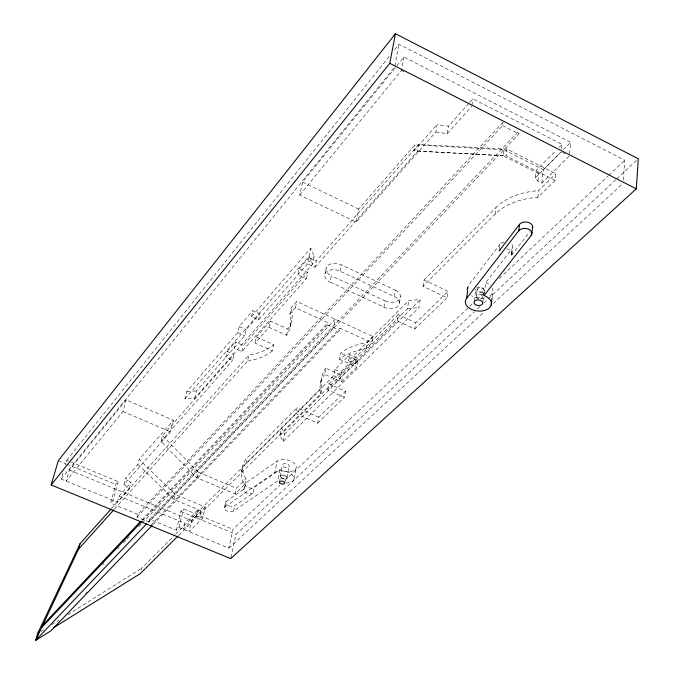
<?xml version="1.0" encoding="UTF-8"?>
<svg xmlns="http://www.w3.org/2000/svg" width="674" height="674" viewBox="0 0 674 674"><rect width="100%" height="100%" fill="white"/><g stroke="black" fill="none" stroke-linecap="round" stroke-linejoin="round"><path stroke-width="0.51" stroke-dasharray="3.37 2.53" d="M623.307 180.16L624.773 160.21L398.932 44.265L393.675 50.836M468.708 103.543L448.496 126.232L437.081 124.572L435.876 131.961L356.175 222.032L299.736 195.039L302.592 182.115L403.92 57.029L570.667 142.332L569.311 155.947L541.862 183.075L537.936 181.104L535.341 177.801L536.184 170.362L556.168 150.31M561.602 149.064L562.091 144.371L472.895 98.842L469.407 102.76M423.002 286.332L424.013 279.937L448.05 291.328L447.115 297.723L423.002 286.332L495.137 214.113A60.66 40.432 3.4 0 1 537.86 197.381L555.149 180.447L555.856 173.732L506.949 149.064L418.689 144.522L316.241 260.956L314.935 267.266L307.597 263.837L308.919 257.527L316.241 260.956M541.862 183.075L543.354 169.595L560.33 152.653M537.936 181.104L538.77 173.673L536.184 170.362M537.86 197.381L538.61 190.708L555.856 173.732M506.587 248.773A6.782 4.482 4.9 0 1 511.305 255.412L512.114 248.757A6.765 4.491 4.8 0 0 510.547 243.297M511.886 254.334L512.687 247.67M503.04 122.221L137.732 514.313L137.016 517.093L148.971 522.005L518.929 133.941L519.25 131.379M492.189 297.217L492.812 292.28M499.417 248.933L500.024 244.182A6.765 4.491 4.8 0 1 503.908 242.092M495.137 214.113L495.997 207.516A60.483 40.499 3.3 0 1 538.61 190.708M538.77 173.673L503.31 155.837L504.101 149.805L414.999 144.859L358.669 209.075L356.175 222.032M555.149 180.447L506.081 155.753L506.949 149.064M482.904 296.071L483.646 290.452A3.252 2.098 6 0 0 479.416 287.798A3.252 2.098 6 0 0 478.321 291.303A3.252 2.098 6 0 0 483.646 290.452M482.887 301.556L483.536 296.636M483.662 295.65L484.303 290.721M484.294 293.535L485.718 282.667L512.114 248.757M137.016 517.093L502.593 125.634L502.93 123.072M474.218 300.975L475.81 289.163A4.339 2.789 6 0 0 481.135 292.718A4.339 2.789 6 0 0 483.401 288.362A4.339 2.789 6 0 0 476.156 288.489M476.4 295.793L477.276 289.256M467.04 289.576L467.309 287.604M467.807 289.517L468.354 285.582L500.024 244.182M471.926 105.38L472.895 98.842M327.758 389.892L328.912 383.835L345.476 391.249L344.363 397.306L327.758 389.892L397.23 320.917L414.78 329.064L415.774 322.77L448.05 291.328M283.105 441.495L284.622 434.098L281.488 428.007L279.954 435.429L283.105 441.495L418.958 307.647L420.222 299.652L408.789 300.553L348.627 360.792L355.442 363.876L420.222 299.652M435.876 131.961L447.325 133.629L448.496 126.232M279.954 435.429L407.492 308.54L408.789 300.553M399.48 302.887L400.533 296.552M397.23 320.917L398.275 314.623L415.774 322.77M314.935 267.266L417.568 151.136L418.689 144.522M394.357 296.602L395.427 290.267L341.263 264.831A10.447 6.782 10.5 0 0 327.21 266.053A10.447 6.782 10.5 0 0 331.338 275.792L330.091 282.086L383.969 307.176A10.405 6.622 8.9 0 0 398.081 306.055A10.405 6.622 8.9 0 0 394.357 296.602L340.033 271.159A10.472 6.765 10.6 0 0 325.938 272.363A10.472 6.765 10.6 0 0 330.091 282.086M503.31 155.837L413.971 150.816L414.999 144.859M383.969 307.176L385.065 300.874L331.338 275.792M373.076 336.587L367.145 342.527A61.932 37.028 8.9 0 0 340.665 353.041L339.502 359.242A62.092 36.927 8.9 0 1 366.033 348.778L371.972 342.855L373.076 336.587L296.787 301.522L291.219 307.748L289.887 313.991A63.55 39.269 13.6 0 1 286.593 335.281L268.977 327.303L254.941 343.066L272.338 350.876L273.669 344.734L256.331 336.924L254.941 343.066M366.033 348.778L367.145 342.527M355.442 363.876L356.554 357.734L349.764 354.642L334.868 369.63L333.714 375.721L245.934 463.602A46.894 25.385 11.4 0 0 244.729 484.496L235.1 493.916L196.934 477.824L160.976 441.478L162.434 435.758L233.996 354.431L227.197 351.398L225.773 357.414L232.589 360.438L233.996 354.431M357.81 360.826L342.704 375.814L325.769 368.189L324.582 374.34L341.558 381.964L356.689 367.027L357.81 360.826L340.665 353.041M299.736 195.039L401.426 70.5L403.92 57.029M348.627 360.792L349.764 354.642M284.622 434.098L340.446 378.754L341.575 372.655L356.554 357.734M341.558 381.964L342.704 375.814M394.821 66.052L398.932 44.265M152.888 524.658L339.57 330.403L339.991 328.196L371.972 342.855M178.854 535.181L320.849 393.776L322.029 387.676A61.359 36.396 9.2 0 1 325.769 368.189M318.819 417.214L297.099 407.635L295.894 413.592L317.673 423.171L318.819 417.214L345.476 391.249M320.411 383.7L321.599 377.583M142.804 520.463L327.513 324.876L327.943 322.678L295.465 307.791L289.887 313.991M340.033 271.159L341.263 264.831M294.033 478.885L296.282 467.537M287.04 477.613L289.315 466.273M324.952 273.956L326.224 267.654M284.698 483.106L285.877 477.251M279.98 469.685L277.671 480.983L233.541 511.061A5.114 2.671 12.5 0 1 226.607 510.774A5.114 2.671 12.5 0 1 225.082 506.789L226.279 501.397L244.544 488.717L245.783 483.014L277.166 461.1A10.616 5.822 11.4 0 1 291.699 461.538A10.616 5.822 11.4 0 1 294.513 470.132A10.616 5.822 11.4 0 1 279.98 469.685L254.3 487.395A5.173 2.772 12.2 0 1 247.257 487.134A5.173 2.772 12.2 0 1 245.783 483.014M280.055 476.341L282.355 465.009M279.449 482.095L280.637 476.248M225.082 506.789L274.832 472.44L277.166 461.1M258.53 319.948L259.92 313.814L252.893 310.613L239.203 326.511L237.779 332.594L186.824 391.493L184.979 398.89L194.66 398.326L312.584 264.183L314.244 256.23L310.773 248.209L251.486 316.746L258.53 319.948L314.244 256.23M184.979 398.89L309.088 256.187L310.773 248.209M306.35 278.724L307.664 272.448L299.315 268.564L297.975 274.832L306.35 278.724L241.89 351.542L233.988 348.011L235.403 341.971L243.289 345.501L307.664 272.448M290.258 326.957L291.581 320.74M295.465 307.791L296.787 301.522M286.593 335.281L287.916 329.089A63.381 39.362 13.6 0 0 291.219 307.748M226.279 501.397A5.097 2.679 12.5 0 0 227.804 505.399A5.097 2.679 12.5 0 0 234.729 505.677L253.079 493.098L254.3 487.395M230.938 557.592L235.967 534.33L474.454 311.717M148.971 522.005L149.67 519.224L176.361 530.202L179.006 527.54L228.899 548.088L232.985 529.334L279.668 485.356M244.729 484.496L245.968 478.793A46.784 25.469 11.4 0 1 247.198 457.84L297.099 407.635M243.727 489.981L244.965 484.277M241.494 471.682L242.75 465.945M233.541 511.061L234.729 505.677M245.934 463.602L247.198 457.84M268.977 327.303L270.35 321.11L287.916 329.089M235.1 493.916L236.355 488.254L245.968 478.793M224.299 508.002L225.504 502.619M114.513 509.047L247.518 361.112L248.9 355.029A62.808 38.654 13.7 0 0 273.669 344.734M251.486 316.746L252.893 310.613M205.258 507.033L191.66 520.606L189.057 531.676L202.672 518.222L205.258 507.033L175.35 494.556L139.181 459.323L173.462 420.239L126.156 399.909L69.38 469.997L66.17 481.067L122.971 411.511L126.156 399.909M194.66 398.326L196.479 390.912L244.738 335.728L246.136 329.645L259.92 313.814M241.89 351.542L243.289 345.501M197.44 510.26L184.6 523.15L183.151 529.25L195.999 516.419L197.44 510.26L201.113 510.816L199.681 516.983L202.672 518.222M196.934 477.824L198.274 472.162L162.434 435.758M176.361 530.202L180.859 511.473L183.505 508.777L232.985 529.334M179.006 527.54L183.505 508.777M201.113 510.816L174.119 499.577L175.35 494.556M141.093 570.12L141.54 568.334L174.962 534.878M62.977 473.114L61.25 479.046L117.394 502.164L129.374 488.776L123.906 484.539L170.53 431.84L173.462 420.239M129.374 488.776L131 482.609L125.541 478.371L137.85 464.394L139.181 459.323M117.394 502.164L119.02 496.064L131 482.609M123.906 484.539L125.541 478.371M137.732 514.313L110.688 503.192L115.734 484.463L118.194 481.649L66.726 460.275L65.285 465.212M118.194 481.649L113.156 500.42L110.688 503.192M511.305 255.412L529.991 231.511M66.726 460.275L390.398 54.948M61.25 479.046L394.635 67.046M227.197 351.398L235.403 341.971M299.315 268.564L308.919 257.527M413.971 150.816L437.081 124.572M160.976 441.478L232.589 360.438M256.331 336.924L270.35 321.11M111.623 508.398L248.9 355.029M447.325 133.629L471.783 106.315M141.843 520.075L327.943 322.678M102.608 564.879L104.049 563.354M117.773 548.855L119.222 547.33M123.553 542.755L126.442 539.706M127.167 538.939L129.332 536.647M138.726 526.731L141.616 523.681M142.332 522.914L335.189 319.173L333.546 327.64L147.294 523.15M149.67 519.224L518.626 131.287M85.556 593.415L87.013 591.89M151.17 525.021L339.991 328.196M424.013 279.937L495.997 207.516M559.125 147.345L562.091 144.371M175.703 534.137L322.029 387.676M563.279 149.704L570.667 142.332M535.341 177.801L561.316 151.877M328.912 383.835L398.275 314.623M317.673 423.171L344.363 397.306M414.78 329.064L447.115 297.723M285.026 480.309L472.499 303.679M477.091 299.349L485.507 291.421M499.282 278.446L607.94 176.066M608.706 175.35L624.773 160.21M477.529 308.844L479.837 306.687M483.679 303.098L487.529 299.509M488.296 298.793L616.002 179.587M616.769 178.871L636.77 160.193M228.899 548.088L483.182 312.77M493.233 303.477L623.079 183.311M41.156 631.327L43.818 629.659M51.814 624.638L58.924 620.181M67.804 614.604L141.54 568.334M407.492 308.54L418.958 307.647M186.824 391.493L196.479 390.912M417.568 151.136L506.081 155.753M195.999 516.419L199.681 516.983M119.02 496.064L184.6 523.15M58.309 460.654L65.968 463.83M66.92 464.226L115.734 484.463M180.859 511.473L235.967 534.33M69.38 469.997L191.66 520.606M198.274 472.162L236.355 488.254M122.971 411.511L170.53 431.84M239.203 326.511L246.136 329.645M334.868 369.63L341.575 372.655M237.779 332.594L244.738 335.728M333.714 375.721L340.446 378.754M339.502 359.242L356.689 367.027M327.513 324.876L339.57 330.403M302.592 182.115L358.669 209.075M504.101 149.805L543.354 169.595M502.593 125.634L518.929 133.941M401.426 70.5L404.24 71.933M562.2 152.332L564.871 153.689M137.85 464.394L174.119 499.577M309.088 256.187L312.584 264.183M482.837 296.459A3.26 2.089 6 0 1 478.414 298.279A3.26 2.089 6 0 1 477.344 294.74A3.26 2.089 6 0 1 482.677 295.911M274.832 472.44A10.658 5.788 11.5 0 1 292.331 474.959A10.658 5.788 11.5 0 1 285.515 482.997M253.079 493.098A5.181 2.763 12.2 0 1 246.027 492.829A5.181 2.763 12.2 0 1 244.544 488.717M492.349 287.908A13.017 8.374 6 0 1 489.863 296.004M484.32 298.093A13.017 8.374 6 0 1 471.648 295.768M467.149 289.786A13.017 8.374 6 0 1 468.354 285.582M485.718 282.667A13.017 8.374 6 0 1 490.824 285.843M395.427 290.267A10.38 6.639 8.8 0 1 399.134 299.728A10.38 6.639 8.8 0 1 385.065 300.874M320.849 393.776A61.519 36.303 9.2 0 1 324.582 374.34M272.338 350.876A62.977 38.561 13.7 0 1 247.518 361.112M281.235 477.403A2.662 1.449 11.5 0 0 285.725 477.596A2.662 1.449 11.5 0 0 282.81 475.237A2.662 1.449 11.5 0 0 281.235 477.403M283.19 466.551A3.539 1.938 11.4 0 0 289.129 466.753A3.539 1.938 11.4 0 0 285.195 463.611A3.539 1.938 11.4 0 0 283.19 466.551M280.889 477.874A3.555 1.929 11.5 0 0 286.854 478.093A3.555 1.929 11.5 0 0 282.895 474.959A3.555 1.929 11.5 0 0 280.889 477.874"/><path stroke-width="1.01" d="M636.281 188.83L638.312 158.761L395.444 33.7L58.309 460.654L51.14 484.943L230.719 558.603L636.281 188.83L389.783 63.314L395.444 33.7M467.672 290.502L466.585 298.371A13.092 8.341 6.1 0 0 472.777 309.897A13.092 8.341 6.1 0 0 490.15 307.049A13.092 8.341 6.1 0 0 484.042 295.507L531.205 235.47L531.618 231.797M531.955 233.137L532.679 226.7M466.585 298.371L518.795 230.752L519.553 224.332A6.951 4.676 4 0 1 528.062 222.344A6.951 4.676 4 0 1 532.536 227.913M491.186 305.103L492.062 298.203M152.155 525.425L50.803 630.898L35.688 640.3L78.622 548.973L80.105 543.615L110.924 509.182M80.105 543.615L37.601 633.56L35.688 640.3L146.57 523.909M519.553 224.332L499.181 250.838A6.782 4.482 4.9 0 1 500.159 249.911M51.14 484.943L389.783 63.314M78.622 548.973L113.805 509.83M42.294 625.657L140.394 521.6M41.796 627.427L142.088 521.229M37.601 633.56L39.05 632.035M178.113 535.923L140.2 573.684L53.962 627.469M518.795 230.752A6.967 4.667 4.1 0 1 528.155 229.05A6.967 4.667 4.1 0 1 531.205 235.47M280.047 483.25A2.671 1.441 11.5 0 0 284.546 483.452A2.671 1.441 11.5 0 0 281.622 481.093A2.671 1.441 11.5 0 0 280.047 483.25M475.524 304.673A4.364 2.78 6.1 0 0 482.635 303.527A4.364 2.78 6.1 0 0 476.931 300.014A4.364 2.78 6.1 0 0 475.524 304.673"/></g></svg>
